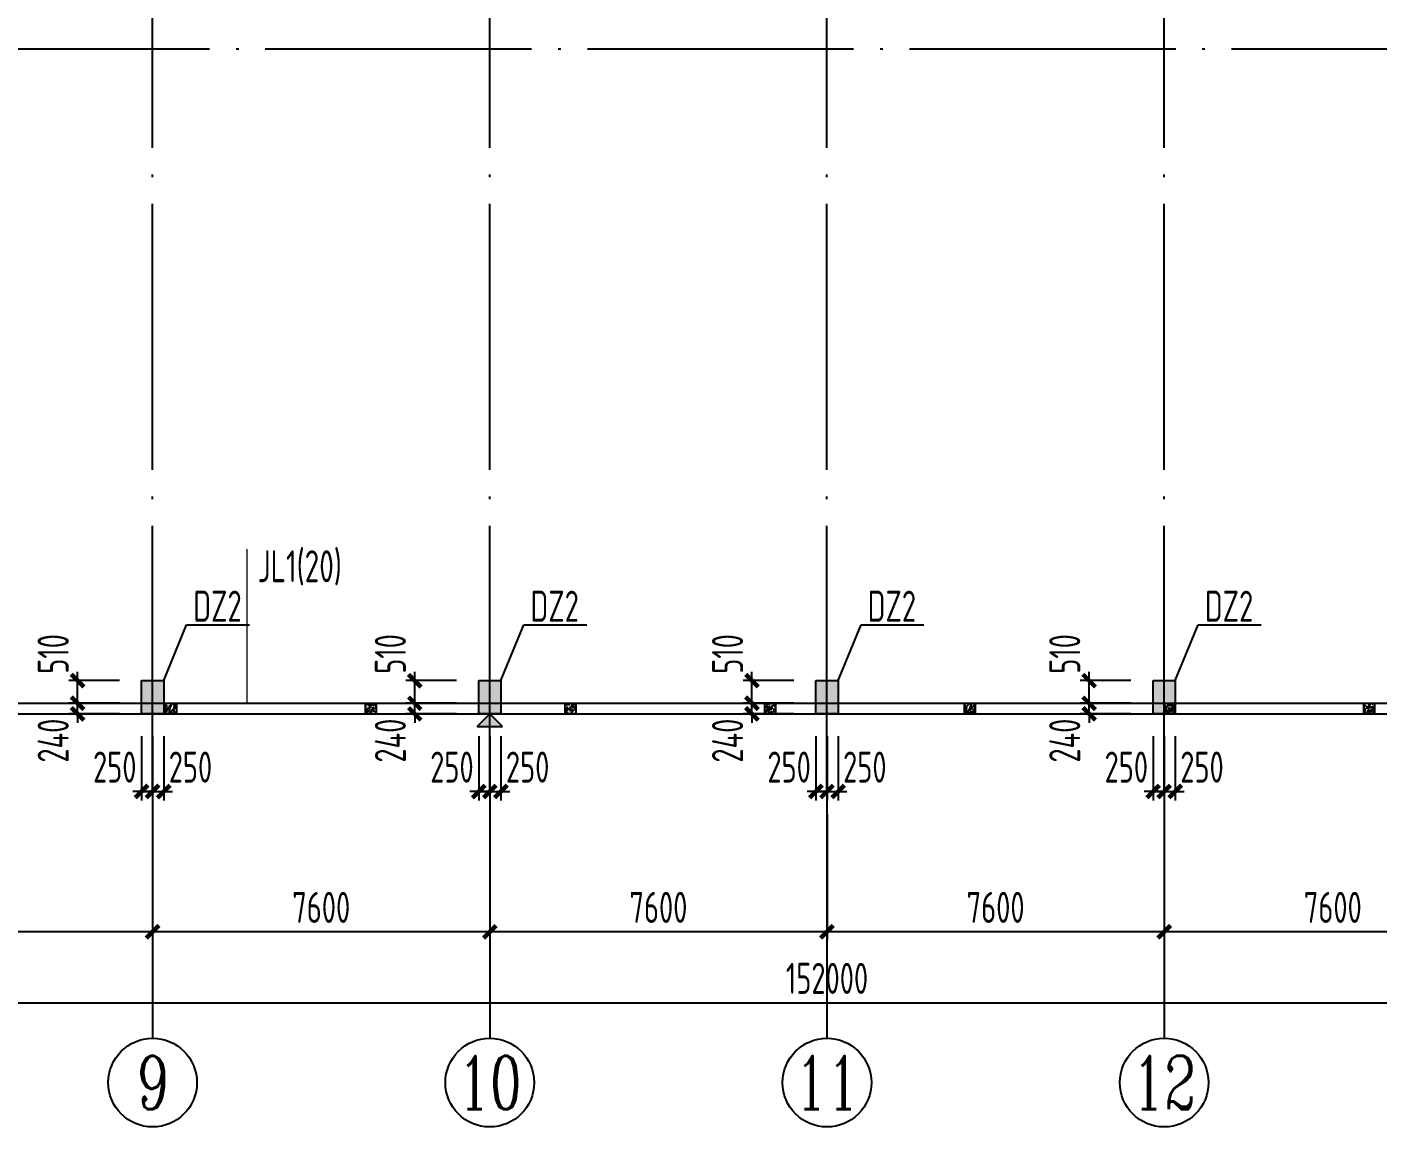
# Model space of a CAD drawing. Extents: x -3102990 to -851544, y -5293060 to -2540151.
# Drawn here: x -2303217 to -2287992, y -2659044 to -2646648 of the extents above; entities that cross this region are included whole.
import ezdxf
from ezdxf.enums import TextEntityAlignment as Align

# ---------------------------------------------------------------- set-up
doc = ezdxf.new("R2010")
doc.units = 0
doc.header["$LTSCALE"] = 1000
doc.header["$PDMODE"] = 1
doc.linetypes.add('DOTE', pattern=[2.42, 2, -0.2, 0.02, -0.2])
doc.layers.get('0').update_dxf_attribs({"linetype": 'CONTINUOUS'})
doc.layers.get('Defpoints').update_dxf_attribs({"linetype": 'CONTINUOUS'})
for name, color, linetype in [('AXIS', 253, 'DOTE'), ('BEAM_CON', 4, 'CONTINUOUS'), ('COLU', 7, 'CONTINUOUS'), ('DIM', 3, 'CONTINUOUS'), ('HATCH', 254, 'CONTINUOUS'), ('NUM', 7, 'CONTINUOUS'), ('TEXT', 7, 'CONTINUOUS')]:
    doc.layers.add(name, color=color, linetype=linetype)
doc.styles.add('TSSD_Axis', font='Complex.shx', dxfattribs={"width": 0.7, "bigfont": 'hztxt.shx'})
doc.styles.add('TSSD_Dimension', font='tssdeng.shx', dxfattribs={"width": 0.7, "bigfont": 'Hztxt.shx'})
doc.styles.add('TSSD_Label', font='tssdeng.shx', dxfattribs={"width": 0.75, "bigfont": 'hztxt.shx'})
doc.styles.add('TSSD_Rein', font='Tssdeng.shx', dxfattribs={"width": 0.75, "bigfont": 'hztxt.shx'})
doc.dimstyles.new('TSSD_200_100', dxfattribs={"dimtxt": 350, "dimasz": 100, "dimexe": 100, "dimexo": 250, "dimgap": 100, "dimtad": 1, "dimdec": 0, "dimlfac": 2, "dimzin": 0, "dimdsep": 46, "dimtxsty": 'TSSD_Dimension', "dimblk": 'ARCHTICK', "dimcen": 0, "dimdle": 100, "dimclrt": 7, "dimadec": 0, "dimazin": 0, "dimtfac": 1, "dimtdec": 0, "dimtix": 1, "dimtmove": 2, "dimatfit": 3, "dimfxl": 1, "dimtolj": 1, "dimtzin": 0, "dimarcsym": 0})

# ---------------------------------------------------------------- blocks, each defined once
blk = doc.blocks.new('ts_axno')
at = {"color": 0, "linetype": 'ByBlock', "lineweight": -2}
blk.add_circle((0, 0), 0.5, dxfattribs=at)
at = {"color": 0, "linetype": 'ByBlock', "lineweight": -2, "style": 'TSSD_Axis', "width": 0.7}
blk.add_attdef('A', text='', height=0.6, dxfattribs=at).set_placement((0, 0), align=Align.MIDDLE_CENTER)
blk = doc.blocks.new('_ArchTick')
at = {"color": 0, "const_width": 0.5}
blk.add_lwpolyline([(-0.71, -0.71), (0.71, 0.71)], dxfattribs=at)
blk = doc.blocks.new('*D1119')
at = {"layer": 'Defpoints', "color": 0, "ltscale": 1.5}
for p in [(-2290401, -2655269), (-2286601, -2655269), (-2290401, -2656844)]:
    blk.add_point(p, dxfattribs=at)
at = {"layer": 'DIM', "color": 0, "lineweight": -2, "ltscale": 1.5}
for p, q in [((-2290401, -2655519), (-2290401, -2656944)), ((-2286601, -2655519), (-2286601, -2656944)), ((-2286501, -2656844), (-2290501, -2656844))]:
    blk.add_line(p, q, dxfattribs=at)
at = {"layer": 'DIM', "color": 0, "lineweight": -2, "ltscale": 1.5, "xscale": 100, "yscale": 100, "zscale": 100, "rotation": 180}
blk.add_blockref('_ArchTick', (-2290401, -2656844), dxfattribs=at)
at = {"layer": 'DIM', "color": 0, "lineweight": -2, "ltscale": 1.5, "xscale": 100, "yscale": 100, "zscale": 100}
blk.add_blockref('_ArchTick', (-2286601, -2656844), dxfattribs=at)
at = {"layer": 'DIM', "color": 7, "ltscale": 1.5, "insert": (-2288501, -2656569), "char_height": 350, "attachment_point": 5, "style": 'TSSD_Dimension'}
blk.add_mtext('\\A1;7600', dxfattribs=at)
blk = doc.blocks.new('*D1120')
at = {"layer": 'Defpoints', "color": 0, "ltscale": 1.5}
for p in [(-2294201, -2655269), (-2290401, -2655269), (-2294201, -2656844)]:
    blk.add_point(p, dxfattribs=at)
at = {"layer": 'DIM', "color": 0, "lineweight": -2, "ltscale": 1.5}
for p, q in [((-2294201, -2655519), (-2294201, -2656944)), ((-2290401, -2655519), (-2290401, -2656944)), ((-2290301, -2656844), (-2294301, -2656844))]:
    blk.add_line(p, q, dxfattribs=at)
at = {"layer": 'DIM', "color": 0, "lineweight": -2, "ltscale": 1.5, "xscale": 100, "yscale": 100, "zscale": 100, "rotation": 180}
blk.add_blockref('_ArchTick', (-2294201, -2656844), dxfattribs=at)
at = {"layer": 'DIM', "color": 0, "lineweight": -2, "ltscale": 1.5, "xscale": 100, "yscale": 100, "zscale": 100}
blk.add_blockref('_ArchTick', (-2290401, -2656844), dxfattribs=at)
at = {"layer": 'DIM', "color": 7, "ltscale": 1.5, "insert": (-2292301, -2656569), "char_height": 350, "attachment_point": 5, "style": 'TSSD_Dimension'}
blk.add_mtext('\\A1;7600', dxfattribs=at)
blk = doc.blocks.new('*D1121')
at = {"layer": 'Defpoints', "color": 0, "ltscale": 1.5}
for p in [(-2298001, -2655269), (-2294201, -2655269), (-2298001, -2656844)]:
    blk.add_point(p, dxfattribs=at)
at = {"layer": 'DIM', "color": 0, "lineweight": -2, "ltscale": 1.5}
for p, q in [((-2298001, -2655519), (-2298001, -2656944)), ((-2294201, -2655519), (-2294201, -2656944)), ((-2294101, -2656844), (-2298101, -2656844))]:
    blk.add_line(p, q, dxfattribs=at)
at = {"layer": 'DIM', "color": 0, "lineweight": -2, "ltscale": 1.5, "xscale": 100, "yscale": 100, "zscale": 100, "rotation": 180}
blk.add_blockref('_ArchTick', (-2298001, -2656844), dxfattribs=at)
at = {"layer": 'DIM', "color": 0, "lineweight": -2, "ltscale": 1.5, "xscale": 100, "yscale": 100, "zscale": 100}
blk.add_blockref('_ArchTick', (-2294201, -2656844), dxfattribs=at)
at = {"layer": 'DIM', "color": 7, "ltscale": 1.5, "insert": (-2296101, -2656569), "char_height": 350, "attachment_point": 5, "style": 'TSSD_Dimension'}
blk.add_mtext('\\A1;7600', dxfattribs=at)
blk = doc.blocks.new('*D1122')
at = {"layer": 'Defpoints', "color": 0, "ltscale": 1.5}
for p in [(-2301801, -2655269), (-2298001, -2655269), (-2301801, -2656844)]:
    blk.add_point(p, dxfattribs=at)
at = {"layer": 'DIM', "color": 0, "lineweight": -2, "ltscale": 1.5}
for p, q in [((-2301801, -2655519), (-2301801, -2656944)), ((-2298001, -2655519), (-2298001, -2656944)), ((-2297901, -2656844), (-2301901, -2656844))]:
    blk.add_line(p, q, dxfattribs=at)
at = {"layer": 'DIM', "color": 0, "lineweight": -2, "ltscale": 1.5, "xscale": 100, "yscale": 100, "zscale": 100, "rotation": 180}
blk.add_blockref('_ArchTick', (-2301801, -2656844), dxfattribs=at)
at = {"layer": 'DIM', "color": 0, "lineweight": -2, "ltscale": 1.5, "xscale": 100, "yscale": 100, "zscale": 100}
blk.add_blockref('_ArchTick', (-2298001, -2656844), dxfattribs=at)
at = {"layer": 'DIM', "color": 7, "ltscale": 1.5, "insert": (-2299901, -2656569), "char_height": 350, "attachment_point": 5, "style": 'TSSD_Dimension'}
blk.add_mtext('\\A1;7600', dxfattribs=at)
blk = doc.blocks.new('*D1123')
at = {"layer": 'Defpoints', "color": 0, "ltscale": 1.5}
for p in [(-2305601, -2655269), (-2301801, -2655269), (-2305601, -2656844)]:
    blk.add_point(p, dxfattribs=at)
at = {"layer": 'DIM', "color": 0, "lineweight": -2, "ltscale": 1.5}
for p, q in [((-2305601, -2655519), (-2305601, -2656944)), ((-2301801, -2655519), (-2301801, -2656944)), ((-2301701, -2656844), (-2305701, -2656844))]:
    blk.add_line(p, q, dxfattribs=at)
at = {"layer": 'DIM', "color": 0, "lineweight": -2, "ltscale": 1.5, "xscale": 100, "yscale": 100, "zscale": 100, "rotation": 180}
blk.add_blockref('_ArchTick', (-2305601, -2656844), dxfattribs=at)
at = {"layer": 'DIM', "color": 0, "lineweight": -2, "ltscale": 1.5, "xscale": 100, "yscale": 100, "zscale": 100}
blk.add_blockref('_ArchTick', (-2301801, -2656844), dxfattribs=at)
at = {"layer": 'DIM', "color": 7, "ltscale": 1.5, "insert": (-2303701, -2656569), "char_height": 350, "attachment_point": 5, "style": 'TSSD_Dimension'}
blk.add_mtext('\\A1;7600', dxfattribs=at)
blk = doc.blocks.new('*D1131')
at = {"layer": 'Defpoints', "color": 0, "ltscale": 1.5}
for p in [(-2332201, -2655269), (-2256201, -2655269), (-2256201, -2657644)]:
    blk.add_point(p, dxfattribs=at)
at = {"layer": 'DIM', "color": 0, "lineweight": -2, "ltscale": 1.5}
for p, q in [((-2332201, -2655519), (-2332201, -2657744)), ((-2256201, -2655519), (-2256201, -2657744)), ((-2332301, -2657644), (-2256101, -2657644))]:
    blk.add_line(p, q, dxfattribs=at)
at = {"layer": 'DIM', "color": 0, "lineweight": -2, "ltscale": 1.5, "xscale": 100, "yscale": 100, "zscale": 100, "rotation": 180}
blk.add_blockref('_ArchTick', (-2332201, -2657644), dxfattribs=at)
at = {"layer": 'DIM', "color": 0, "lineweight": -2, "ltscale": 1.5, "xscale": 100, "yscale": 100, "zscale": 100}
blk.add_blockref('_ArchTick', (-2256201, -2657644), dxfattribs=at)
at = {"layer": 'DIM', "color": 7, "ltscale": 1.5, "insert": (-2294201, -2657369), "char_height": 350, "attachment_point": 5, "style": 'TSSD_Dimension'}
blk.add_mtext('\\A1;152000', dxfattribs=at)
blk = doc.blocks.new('*D1297')
at = {"layer": 'Defpoints', "color": 0, "ltscale": 1.5}
for p in [(-2301926, -2654389), (-2301801, -2654389), (-2301801, -2655263)]:
    blk.add_point(p, dxfattribs=at)
at = {"layer": 'DIM', "color": 0, "lineweight": -2, "ltscale": 1.5}
for p, q in [((-2301926, -2654639), (-2301926, -2655363)), ((-2301801, -2654639), (-2301801, -2655363)), ((-2301926, -2655263), (-2302026, -2655263)), ((-2301926, -2655263), (-2301801, -2655263)), ((-2301801, -2655263), (-2301701, -2655263))]:
    blk.add_line(p, q, dxfattribs=at)
at = {"layer": 'DIM', "color": 0, "lineweight": -2, "ltscale": 1.5, "xscale": 100, "yscale": 100, "zscale": 100}
blk.add_blockref('_ArchTick', (-2301926, -2655263), dxfattribs=at)
at = {"layer": 'DIM', "color": 0, "lineweight": -2, "ltscale": 1.5, "xscale": 100, "yscale": 100, "zscale": 100, "rotation": 180}
blk.add_blockref('_ArchTick', (-2301801, -2655263), dxfattribs=at)
at = {"layer": 'DIM', "color": 7, "ltscale": 1.5, "insert": (-2302228, -2654988), "char_height": 350, "attachment_point": 5, "style": 'TSSD_Dimension'}
blk.add_mtext('\\A1;250', dxfattribs=at)
blk = doc.blocks.new('*D1298')
at = {"layer": 'Defpoints', "color": 0, "ltscale": 1.5}
for p in [(-2301801, -2654389), (-2301676, -2654389), (-2301676, -2655263)]:
    blk.add_point(p, dxfattribs=at)
at = {"layer": 'DIM', "color": 0, "lineweight": -2, "ltscale": 1.5}
for p, q in [((-2301801, -2654639), (-2301801, -2655363)), ((-2301676, -2654639), (-2301676, -2655363)), ((-2301801, -2655263), (-2301901, -2655263)), ((-2301801, -2655263), (-2301676, -2655263)), ((-2301676, -2655263), (-2301576, -2655263))]:
    blk.add_line(p, q, dxfattribs=at)
at = {"layer": 'DIM', "color": 0, "lineweight": -2, "ltscale": 1.5, "xscale": 100, "yscale": 100, "zscale": 100}
blk.add_blockref('_ArchTick', (-2301801, -2655263), dxfattribs=at)
at = {"layer": 'DIM', "color": 0, "lineweight": -2, "ltscale": 1.5, "xscale": 100, "yscale": 100, "zscale": 100, "rotation": 180}
blk.add_blockref('_ArchTick', (-2301676, -2655263), dxfattribs=at)
at = {"layer": 'DIM', "color": 7, "ltscale": 1.5, "insert": (-2301375, -2654988), "char_height": 350, "attachment_point": 5, "style": 'TSSD_Dimension'}
blk.add_mtext('\\A1;250', dxfattribs=at)
blk = doc.blocks.new('*D1299')
at = {"layer": 'Defpoints', "color": 0, "ltscale": 1.5}
for p in [(-2302647, -2654269), (-2301926, -2654269), (-2301926, -2654389)]:
    blk.add_point(p, dxfattribs=at)
at = {"layer": 'DIM', "color": 0, "lineweight": -2, "ltscale": 1.5}
for p, q in [((-2302647, -2654269), (-2302647, -2654169)), ((-2302176, -2654269), (-2302747, -2654269)), ((-2302647, -2654389), (-2302647, -2654269)), ((-2302176, -2654389), (-2302747, -2654389)), ((-2302647, -2654389), (-2302647, -2654489))]:
    blk.add_line(p, q, dxfattribs=at)
at = {"layer": 'DIM', "color": 0, "lineweight": -2, "ltscale": 1.5, "xscale": 100, "yscale": 100, "zscale": 100}
for p, rotation in [((-2302647, -2654269), 270), ((-2302647, -2654389), 90)]:
    blk.add_blockref('_ArchTick', p, dxfattribs=dict(at, rotation=rotation))
at = {"layer": 'DIM', "color": 7, "ltscale": 1.5, "insert": (-2302922, -2654690), "char_height": 350, "attachment_point": 5, "rotation": 90, "style": 'TSSD_Dimension'}
blk.add_mtext('\\A1;240', dxfattribs=at)
blk = doc.blocks.new('*D1300')
at = {"layer": 'Defpoints', "color": 0, "ltscale": 1.5}
for p in [(-2302647, -2654014), (-2301926, -2654014), (-2301926, -2654269)]:
    blk.add_point(p, dxfattribs=at)
at = {"layer": 'DIM', "color": 0, "lineweight": -2, "ltscale": 1.5}
for p, q in [((-2302176, -2654014), (-2302747, -2654014)), ((-2302647, -2654369), (-2302647, -2653914)), ((-2302176, -2654269), (-2302747, -2654269))]:
    blk.add_line(p, q, dxfattribs=at)
at = {"layer": 'DIM', "color": 0, "lineweight": -2, "ltscale": 1.5, "xscale": 100, "yscale": 100, "zscale": 100}
for p, rotation in [((-2302647, -2654014), 90), ((-2302647, -2654269), 270)]:
    blk.add_blockref('_ArchTick', p, dxfattribs=dict(at, rotation=rotation))
at = {"layer": 'DIM', "color": 7, "ltscale": 1.5, "insert": (-2302922, -2653713), "char_height": 350, "attachment_point": 5, "rotation": 90, "style": 'TSSD_Dimension'}
blk.add_mtext('\\A1;510', dxfattribs=at)
blk = doc.blocks.new('*D1305')
at = {"layer": 'Defpoints', "color": 0, "ltscale": 1.5}
for p in [(-2298126, -2654389), (-2298001, -2654389), (-2298001, -2655263)]:
    blk.add_point(p, dxfattribs=at)
at = {"layer": 'DIM', "color": 0, "lineweight": -2, "ltscale": 1.5}
for p, q in [((-2298126, -2654639), (-2298126, -2655363)), ((-2298001, -2654639), (-2298001, -2655363)), ((-2298126, -2655263), (-2298226, -2655263)), ((-2298126, -2655263), (-2298001, -2655263)), ((-2298001, -2655263), (-2297901, -2655263))]:
    blk.add_line(p, q, dxfattribs=at)
at = {"layer": 'DIM', "color": 0, "lineweight": -2, "ltscale": 1.5, "xscale": 100, "yscale": 100, "zscale": 100}
blk.add_blockref('_ArchTick', (-2298126, -2655263), dxfattribs=at)
at = {"layer": 'DIM', "color": 0, "lineweight": -2, "ltscale": 1.5, "xscale": 100, "yscale": 100, "zscale": 100, "rotation": 180}
blk.add_blockref('_ArchTick', (-2298001, -2655263), dxfattribs=at)
at = {"layer": 'DIM', "color": 7, "ltscale": 1.5, "insert": (-2298428, -2654988), "char_height": 350, "attachment_point": 5, "style": 'TSSD_Dimension'}
blk.add_mtext('\\A1;250', dxfattribs=at)
blk = doc.blocks.new('*D1306')
at = {"layer": 'Defpoints', "color": 0, "ltscale": 1.5}
for p in [(-2298001, -2654389), (-2297876, -2654389), (-2297876, -2655263)]:
    blk.add_point(p, dxfattribs=at)
at = {"layer": 'DIM', "color": 0, "lineweight": -2, "ltscale": 1.5}
for p, q in [((-2298001, -2654639), (-2298001, -2655363)), ((-2297876, -2654639), (-2297876, -2655363)), ((-2298001, -2655263), (-2298101, -2655263)), ((-2298001, -2655263), (-2297876, -2655263)), ((-2297876, -2655263), (-2297776, -2655263))]:
    blk.add_line(p, q, dxfattribs=at)
at = {"layer": 'DIM', "color": 0, "lineweight": -2, "ltscale": 1.5, "xscale": 100, "yscale": 100, "zscale": 100}
blk.add_blockref('_ArchTick', (-2298001, -2655263), dxfattribs=at)
at = {"layer": 'DIM', "color": 0, "lineweight": -2, "ltscale": 1.5, "xscale": 100, "yscale": 100, "zscale": 100, "rotation": 180}
blk.add_blockref('_ArchTick', (-2297876, -2655263), dxfattribs=at)
at = {"layer": 'DIM', "color": 7, "ltscale": 1.5, "insert": (-2297575, -2654988), "char_height": 350, "attachment_point": 5, "style": 'TSSD_Dimension'}
blk.add_mtext('\\A1;250', dxfattribs=at)
blk = doc.blocks.new('*D1307')
at = {"layer": 'Defpoints', "color": 0, "ltscale": 1.5}
for p in [(-2298847, -2654269), (-2298126, -2654269), (-2298126, -2654389)]:
    blk.add_point(p, dxfattribs=at)
at = {"layer": 'DIM', "color": 0, "lineweight": -2, "ltscale": 1.5}
for p, q in [((-2298847, -2654269), (-2298847, -2654169)), ((-2298376, -2654269), (-2298947, -2654269)), ((-2298847, -2654389), (-2298847, -2654269)), ((-2298376, -2654389), (-2298947, -2654389)), ((-2298847, -2654389), (-2298847, -2654489))]:
    blk.add_line(p, q, dxfattribs=at)
at = {"layer": 'DIM', "color": 0, "lineweight": -2, "ltscale": 1.5, "xscale": 100, "yscale": 100, "zscale": 100}
for p, rotation in [((-2298847, -2654269), 270), ((-2298847, -2654389), 90)]:
    blk.add_blockref('_ArchTick', p, dxfattribs=dict(at, rotation=rotation))
at = {"layer": 'DIM', "color": 7, "ltscale": 1.5, "insert": (-2299122, -2654690), "char_height": 350, "attachment_point": 5, "rotation": 90, "style": 'TSSD_Dimension'}
blk.add_mtext('\\A1;240', dxfattribs=at)
blk = doc.blocks.new('*D1308')
at = {"layer": 'Defpoints', "color": 0, "ltscale": 1.5}
for p in [(-2298847, -2654014), (-2298126, -2654014), (-2298126, -2654269)]:
    blk.add_point(p, dxfattribs=at)
at = {"layer": 'DIM', "color": 0, "lineweight": -2, "ltscale": 1.5}
for p, q in [((-2298376, -2654014), (-2298947, -2654014)), ((-2298847, -2654369), (-2298847, -2653914)), ((-2298376, -2654269), (-2298947, -2654269))]:
    blk.add_line(p, q, dxfattribs=at)
at = {"layer": 'DIM', "color": 0, "lineweight": -2, "ltscale": 1.5, "xscale": 100, "yscale": 100, "zscale": 100}
for p, rotation in [((-2298847, -2654014), 90), ((-2298847, -2654269), 270)]:
    blk.add_blockref('_ArchTick', p, dxfattribs=dict(at, rotation=rotation))
at = {"layer": 'DIM', "color": 7, "ltscale": 1.5, "insert": (-2299122, -2653713), "char_height": 350, "attachment_point": 5, "rotation": 90, "style": 'TSSD_Dimension'}
blk.add_mtext('\\A1;510', dxfattribs=at)
blk = doc.blocks.new('*D1313')
at = {"layer": 'Defpoints', "color": 0, "ltscale": 1.5}
for p in [(-2294326, -2654389), (-2294201, -2654389), (-2294201, -2655263)]:
    blk.add_point(p, dxfattribs=at)
at = {"layer": 'DIM', "color": 0, "lineweight": -2, "ltscale": 1.5}
for p, q in [((-2294326, -2654639), (-2294326, -2655363)), ((-2294201, -2654639), (-2294201, -2655363)), ((-2294326, -2655263), (-2294426, -2655263)), ((-2294326, -2655263), (-2294201, -2655263)), ((-2294201, -2655263), (-2294101, -2655263))]:
    blk.add_line(p, q, dxfattribs=at)
at = {"layer": 'DIM', "color": 0, "lineweight": -2, "ltscale": 1.5, "xscale": 100, "yscale": 100, "zscale": 100}
blk.add_blockref('_ArchTick', (-2294326, -2655263), dxfattribs=at)
at = {"layer": 'DIM', "color": 0, "lineweight": -2, "ltscale": 1.5, "xscale": 100, "yscale": 100, "zscale": 100, "rotation": 180}
blk.add_blockref('_ArchTick', (-2294201, -2655263), dxfattribs=at)
at = {"layer": 'DIM', "color": 7, "ltscale": 1.5, "insert": (-2294628, -2654988), "char_height": 350, "attachment_point": 5, "style": 'TSSD_Dimension'}
blk.add_mtext('\\A1;250', dxfattribs=at)
blk = doc.blocks.new('*D1314')
at = {"layer": 'Defpoints', "color": 0, "ltscale": 1.5}
for p in [(-2294201, -2654389), (-2294076, -2654389), (-2294076, -2655263)]:
    blk.add_point(p, dxfattribs=at)
at = {"layer": 'DIM', "color": 0, "lineweight": -2, "ltscale": 1.5}
for p, q in [((-2294201, -2654639), (-2294201, -2655363)), ((-2294076, -2654639), (-2294076, -2655363)), ((-2294201, -2655263), (-2294301, -2655263)), ((-2294201, -2655263), (-2294076, -2655263)), ((-2294076, -2655263), (-2293976, -2655263))]:
    blk.add_line(p, q, dxfattribs=at)
at = {"layer": 'DIM', "color": 0, "lineweight": -2, "ltscale": 1.5, "xscale": 100, "yscale": 100, "zscale": 100}
blk.add_blockref('_ArchTick', (-2294201, -2655263), dxfattribs=at)
at = {"layer": 'DIM', "color": 0, "lineweight": -2, "ltscale": 1.5, "xscale": 100, "yscale": 100, "zscale": 100, "rotation": 180}
blk.add_blockref('_ArchTick', (-2294076, -2655263), dxfattribs=at)
at = {"layer": 'DIM', "color": 7, "ltscale": 1.5, "insert": (-2293775, -2654988), "char_height": 350, "attachment_point": 5, "style": 'TSSD_Dimension'}
blk.add_mtext('\\A1;250', dxfattribs=at)
blk = doc.blocks.new('*D1315')
at = {"layer": 'Defpoints', "color": 0, "ltscale": 1.5}
for p in [(-2295047, -2654269), (-2294326, -2654269), (-2294326, -2654389)]:
    blk.add_point(p, dxfattribs=at)
at = {"layer": 'DIM', "color": 0, "lineweight": -2, "ltscale": 1.5}
for p, q in [((-2295047, -2654269), (-2295047, -2654169)), ((-2294576, -2654269), (-2295147, -2654269)), ((-2295047, -2654389), (-2295047, -2654269)), ((-2294576, -2654389), (-2295147, -2654389)), ((-2295047, -2654389), (-2295047, -2654489))]:
    blk.add_line(p, q, dxfattribs=at)
at = {"layer": 'DIM', "color": 0, "lineweight": -2, "ltscale": 1.5, "xscale": 100, "yscale": 100, "zscale": 100}
for p, rotation in [((-2295047, -2654269), 270), ((-2295047, -2654389), 90)]:
    blk.add_blockref('_ArchTick', p, dxfattribs=dict(at, rotation=rotation))
at = {"layer": 'DIM', "color": 7, "ltscale": 1.5, "insert": (-2295322, -2654690), "char_height": 350, "attachment_point": 5, "rotation": 90, "style": 'TSSD_Dimension'}
blk.add_mtext('\\A1;240', dxfattribs=at)
blk = doc.blocks.new('*D1316')
at = {"layer": 'Defpoints', "color": 0, "ltscale": 1.5}
for p in [(-2295047, -2654014), (-2294326, -2654014), (-2294326, -2654269)]:
    blk.add_point(p, dxfattribs=at)
at = {"layer": 'DIM', "color": 0, "lineweight": -2, "ltscale": 1.5}
for p, q in [((-2294576, -2654014), (-2295147, -2654014)), ((-2295047, -2654369), (-2295047, -2653914)), ((-2294576, -2654269), (-2295147, -2654269))]:
    blk.add_line(p, q, dxfattribs=at)
at = {"layer": 'DIM', "color": 0, "lineweight": -2, "ltscale": 1.5, "xscale": 100, "yscale": 100, "zscale": 100}
for p, rotation in [((-2295047, -2654014), 90), ((-2295047, -2654269), 270)]:
    blk.add_blockref('_ArchTick', p, dxfattribs=dict(at, rotation=rotation))
at = {"layer": 'DIM', "color": 7, "ltscale": 1.5, "insert": (-2295322, -2653713), "char_height": 350, "attachment_point": 5, "rotation": 90, "style": 'TSSD_Dimension'}
blk.add_mtext('\\A1;510', dxfattribs=at)
blk = doc.blocks.new('*D1321')
at = {"layer": 'Defpoints', "color": 0, "ltscale": 1.5}
for p in [(-2290526, -2654389), (-2290401, -2654389), (-2290401, -2655263)]:
    blk.add_point(p, dxfattribs=at)
at = {"layer": 'DIM', "color": 0, "lineweight": -2, "ltscale": 1.5}
for p, q in [((-2290526, -2654639), (-2290526, -2655363)), ((-2290401, -2654639), (-2290401, -2655363)), ((-2290526, -2655263), (-2290626, -2655263)), ((-2290526, -2655263), (-2290401, -2655263)), ((-2290401, -2655263), (-2290301, -2655263))]:
    blk.add_line(p, q, dxfattribs=at)
at = {"layer": 'DIM', "color": 0, "lineweight": -2, "ltscale": 1.5, "xscale": 100, "yscale": 100, "zscale": 100}
blk.add_blockref('_ArchTick', (-2290526, -2655263), dxfattribs=at)
at = {"layer": 'DIM', "color": 0, "lineweight": -2, "ltscale": 1.5, "xscale": 100, "yscale": 100, "zscale": 100, "rotation": 180}
blk.add_blockref('_ArchTick', (-2290401, -2655263), dxfattribs=at)
at = {"layer": 'DIM', "color": 7, "ltscale": 1.5, "insert": (-2290828, -2654988), "char_height": 350, "attachment_point": 5, "style": 'TSSD_Dimension'}
blk.add_mtext('\\A1;250', dxfattribs=at)
blk = doc.blocks.new('*D1322')
at = {"layer": 'Defpoints', "color": 0, "ltscale": 1.5}
for p in [(-2290401, -2654389), (-2290276, -2654389), (-2290276, -2655263)]:
    blk.add_point(p, dxfattribs=at)
at = {"layer": 'DIM', "color": 0, "lineweight": -2, "ltscale": 1.5}
for p, q in [((-2290401, -2654639), (-2290401, -2655363)), ((-2290276, -2654639), (-2290276, -2655363)), ((-2290401, -2655263), (-2290501, -2655263)), ((-2290401, -2655263), (-2290276, -2655263)), ((-2290276, -2655263), (-2290176, -2655263))]:
    blk.add_line(p, q, dxfattribs=at)
at = {"layer": 'DIM', "color": 0, "lineweight": -2, "ltscale": 1.5, "xscale": 100, "yscale": 100, "zscale": 100}
blk.add_blockref('_ArchTick', (-2290401, -2655263), dxfattribs=at)
at = {"layer": 'DIM', "color": 0, "lineweight": -2, "ltscale": 1.5, "xscale": 100, "yscale": 100, "zscale": 100, "rotation": 180}
blk.add_blockref('_ArchTick', (-2290276, -2655263), dxfattribs=at)
at = {"layer": 'DIM', "color": 7, "ltscale": 1.5, "insert": (-2289975, -2654988), "char_height": 350, "attachment_point": 5, "style": 'TSSD_Dimension'}
blk.add_mtext('\\A1;250', dxfattribs=at)
blk = doc.blocks.new('*D1323')
at = {"layer": 'Defpoints', "color": 0, "ltscale": 1.5}
for p in [(-2291247, -2654269), (-2290526, -2654269), (-2290526, -2654389)]:
    blk.add_point(p, dxfattribs=at)
at = {"layer": 'DIM', "color": 0, "lineweight": -2, "ltscale": 1.5}
for p, q in [((-2291247, -2654269), (-2291247, -2654169)), ((-2290776, -2654269), (-2291347, -2654269)), ((-2291247, -2654389), (-2291247, -2654269)), ((-2290776, -2654389), (-2291347, -2654389)), ((-2291247, -2654389), (-2291247, -2654489))]:
    blk.add_line(p, q, dxfattribs=at)
at = {"layer": 'DIM', "color": 0, "lineweight": -2, "ltscale": 1.5, "xscale": 100, "yscale": 100, "zscale": 100}
for p, rotation in [((-2291247, -2654269), 270), ((-2291247, -2654389), 90)]:
    blk.add_blockref('_ArchTick', p, dxfattribs=dict(at, rotation=rotation))
at = {"layer": 'DIM', "color": 7, "ltscale": 1.5, "insert": (-2291522, -2654690), "char_height": 350, "attachment_point": 5, "rotation": 90, "style": 'TSSD_Dimension'}
blk.add_mtext('\\A1;240', dxfattribs=at)
blk = doc.blocks.new('*D1324')
at = {"layer": 'Defpoints', "color": 0, "ltscale": 1.5}
for p in [(-2291247, -2654014), (-2290526, -2654014), (-2290526, -2654269)]:
    blk.add_point(p, dxfattribs=at)
at = {"layer": 'DIM', "color": 0, "lineweight": -2, "ltscale": 1.5}
for p, q in [((-2290776, -2654014), (-2291347, -2654014)), ((-2291247, -2654369), (-2291247, -2653914)), ((-2290776, -2654269), (-2291347, -2654269))]:
    blk.add_line(p, q, dxfattribs=at)
at = {"layer": 'DIM', "color": 0, "lineweight": -2, "ltscale": 1.5, "xscale": 100, "yscale": 100, "zscale": 100}
for p, rotation in [((-2291247, -2654014), 90), ((-2291247, -2654269), 270)]:
    blk.add_blockref('_ArchTick', p, dxfattribs=dict(at, rotation=rotation))
at = {"layer": 'DIM', "color": 7, "ltscale": 1.5, "insert": (-2291522, -2653713), "char_height": 350, "attachment_point": 5, "rotation": 90, "style": 'TSSD_Dimension'}
blk.add_mtext('\\A1;510', dxfattribs=at)
blk = doc.blocks.new('A$C728275D6')
at = {"ltscale": 1.5}
blk.add_hatch(color=256, dxfattribs=at).paths.add_polyline_path([(-153, 49), (130, 49), (-11, -92)])
for p, q in [((-153, 49), (-11, -92)), ((-153, 49), (130, 49)), ((130, 49), (-11, -92))]:
    blk.add_line(p, q, dxfattribs=at)
blk = doc.blocks.new('A$C08C432BE')
at = {"layer": 'HATCH', "ltscale": 1.5}
h = blk.add_hatch(dxfattribs=at)
h.set_pattern_fill('ARMORED', color=256, scale=10, style=0)
h.set_pattern_definition([(50, (2321063.67, 2681626.08), (71.7260183, -6.2752135), [7.5, -82.5]), (355, (2321063.67, 2681626.08), (-13.8751334, 75.2192134), [6, -66]), (100.4514, (2321069.646, 2681625.554), (57.8509382, 68.9439542), [6.374019, -70.1142112]), (46.1842, (2321063.67, 2681646.08), (106.7241049, -16.5519014), [11.25, -123.75]), (96.6356, (2321072.56, 2681644.7), (93.4662706, 97.411787), [9.5610288, -105.1713]), (351.1842, (2321063.67, 2681646.08), (93.4661945, 97.41186), [9, -99]), (21, (2321073.67, 2681641.08), (59.6907052, -40.2618891), [7.5, -82.5]), (326, (2321073.67, 2681641.08), (24.3315332, 72.5150045), [6, -66]), (71.4514, (2321078.64, 2681637.72), (84.0222629, 32.2530497), [6.374019, -70.1142112]), (37.5, (2321063.669, 2681626.077), (1.21598553, 33.28938538), [0, -65.2, 0, -67, 0, -66.25]), (7.5, (2321063.67, 2681626.077), (26.30695374, 39.4411712), [0, -38.2, 0, -63.7, 0, -25.25]), (327.5, (2321041.369, 2681626.077), (53.38224362, -2.25548717), [0, -25, 0, -78, 0, -103.5]), (317.5, (2321031.37, 2681626.077), (58.31861693, 10.01049823), [0, -32.5, 0, -51.8, 0, -73.5]), (45, (2321063.67, 2681626.077), (-35.35533906, 35.35533906), [])])
h.paths.add_polyline_path([(-79, 92), (41, 92), (41, -28), (-79, -28)])
at = {"layer": 'COLU'}
blk.add_lwpolyline([(-79, 92), (41, 92), (41, -28), (-79, -28)], close=True, dxfattribs=at)

msp = doc.modelspace()

# ---------------------------------------------------------------- hatches: boundary and pattern name
at = {"layer": 'COLU', "ltscale": 1.5}
h = msp.add_hatch(color=256, dxfattribs=at)
h.paths.add_polyline_path([(-2256081.43, -2641356.35), (-2256456.43, -2641356.35), (-2256456.43, -2641581.35), (-2256081.43, -2641581.35)])
h.paths.add_polyline_path([(-2256081.43, -2645656.35), (-2256456.43, -2645656.35), (-2256456.43, -2645881.35), (-2256081.43, -2645881.35)])
h.paths.add_polyline_path([(-2256081.43, -2639773.85), (-2256381.43, -2639773.85), (-2256381.43, -2639398.85), (-2256081.43, -2639398.85)])
h.paths.add_polyline_path([(-2256081.43, -2649956.35), (-2256456.43, -2649956.35), (-2256456.43, -2650181.35), (-2256081.43, -2650181.35)])
h.paths.add_polyline_path([(-2256081.43, -2654013.85), (-2256381.43, -2654013.85), (-2256381.43, -2654388.85), (-2256081.43, -2654388.85)])
h.paths.add_polyline_path([(-2275326.43, -2654013.85), (-2275076.43, -2654013.85), (-2275076.43, -2654388.85), (-2275326.43, -2654388.85)])
h.paths.add_polyline_path([(-2259526.43, -2639773.85), (-2259276.43, -2639773.85), (-2259276.43, -2639398.85), (-2259526.43, -2639398.85)])
h.paths.add_polyline_path([(-2259526.43, -2654013.85), (-2259276.43, -2654013.85), (-2259276.43, -2654388.85), (-2259526.43, -2654388.85)])
h.paths.add_polyline_path([(-2263926.43, -2639773.85), (-2263676.43, -2639773.85), (-2263676.43, -2639398.85), (-2263926.43, -2639398.85)])
h.paths.add_polyline_path([(-2263926.43, -2654013.85), (-2263676.43, -2654013.85), (-2263676.43, -2654388.85), (-2263926.43, -2654388.85)])
h.paths.add_polyline_path([(-2267726.43, -2639773.85), (-2267476.43, -2639773.85), (-2267476.43, -2639398.85), (-2267726.43, -2639398.85)])
h.paths.add_polyline_path([(-2267726.43, -2654013.85), (-2267476.43, -2654013.85), (-2267476.43, -2654388.85), (-2267726.43, -2654388.85)])
h.paths.add_polyline_path([(-2271526.43, -2639773.85), (-2271276.43, -2639773.85), (-2271276.43, -2639398.85), (-2271526.43, -2639398.85)])
h.paths.add_polyline_path([(-2271526.43, -2654013.85), (-2271276.43, -2654013.85), (-2271276.43, -2654388.85), (-2271526.43, -2654388.85)])
h.paths.add_polyline_path([(-2275326.43, -2639398.85), (-2275076.43, -2639398.85), (-2275076.43, -2639773.85), (-2275326.43, -2639773.85)])
h.paths.add_polyline_path([(-2279126.43, -2639773.85), (-2278876.43, -2639773.85), (-2278876.43, -2639398.85), (-2279126.43, -2639398.85)])
h.paths.add_polyline_path([(-2279126.43, -2654013.85), (-2278876.43, -2654013.85), (-2278876.43, -2654388.85), (-2279126.43, -2654388.85)])
h.paths.add_polyline_path([(-2282926.43, -2639773.85), (-2282676.43, -2639773.85), (-2282676.43, -2639398.85), (-2282926.43, -2639398.85)])
h.paths.add_polyline_path([(-2282926.43, -2654013.85), (-2282676.43, -2654013.85), (-2282676.43, -2654388.85), (-2282926.43, -2654388.85)])
h.paths.add_polyline_path([(-2286726.43, -2639773.85), (-2286476.43, -2639773.85), (-2286476.43, -2639398.85), (-2286726.43, -2639398.85)])
h.paths.add_polyline_path([(-2286726.43, -2654013.85), (-2286476.43, -2654013.85), (-2286476.43, -2654388.85), (-2286726.43, -2654388.85)])
h.paths.add_polyline_path([(-2290526.43, -2639773.85), (-2290276.43, -2639773.85), (-2290276.43, -2639398.85), (-2290526.43, -2639398.85)])
h.paths.add_polyline_path([(-2290526.43, -2654013.85), (-2290276.43, -2654013.85), (-2290276.43, -2654388.85), (-2290526.43, -2654388.85)])
h.paths.add_polyline_path([(-2294326.43, -2639773.85), (-2294076.43, -2639773.85), (-2294076.43, -2639398.85), (-2294326.43, -2639398.85)])
h.paths.add_polyline_path([(-2294326.43, -2654013.85), (-2294076.43, -2654013.85), (-2294076.43, -2654388.85), (-2294326.43, -2654388.85)])
h.paths.add_polyline_path([(-2298126.43, -2639773.85), (-2297876.43, -2639773.85), (-2297876.43, -2639398.85), (-2298126.43, -2639398.85)])
h.paths.add_polyline_path([(-2298126.43, -2654013.85), (-2297876.43, -2654013.85), (-2297876.43, -2654388.85), (-2298126.43, -2654388.85)])
h.paths.add_polyline_path([(-2301926.43, -2639773.85), (-2301676.43, -2639773.85), (-2301676.43, -2639398.85), (-2301926.43, -2639398.85)])
h.paths.add_polyline_path([(-2301926.43, -2654013.85), (-2301676.43, -2654013.85), (-2301676.43, -2654388.85), (-2301926.43, -2654388.85)])
h.paths.add_polyline_path([(-2305726.43, -2639773.85), (-2305476.43, -2639773.85), (-2305476.43, -2639398.85), (-2305726.43, -2639398.85)])
h.paths.add_polyline_path([(-2305726.43, -2654013.85), (-2305476.43, -2654013.85), (-2305476.43, -2654388.85), (-2305726.43, -2654388.85)])
h.paths.add_polyline_path([(-2309526.43, -2639773.85), (-2309276.43, -2639773.85), (-2309276.43, -2639398.85), (-2309526.43, -2639398.85)])
h.paths.add_polyline_path([(-2309526.43, -2654013.85), (-2309276.43, -2654013.85), (-2309276.43, -2654388.85), (-2309526.43, -2654388.85)])
h.paths.add_polyline_path([(-2313326.43, -2639773.85), (-2313076.43, -2639773.85), (-2313076.43, -2639398.85), (-2313326.43, -2639398.85)])
h.paths.add_polyline_path([(-2313326.43, -2654013.85), (-2313076.43, -2654013.85), (-2313076.43, -2654388.85), (-2313326.43, -2654388.85)])
h.paths.add_polyline_path([(-2317126.43, -2639773.85), (-2316876.43, -2639773.85), (-2316876.43, -2639398.85), (-2317126.43, -2639398.85)])
h.paths.add_polyline_path([(-2317126.43, -2654013.85), (-2316876.43, -2654013.85), (-2316876.43, -2654388.85), (-2317126.43, -2654388.85)])
h.paths.add_polyline_path([(-2320926.43, -2639773.85), (-2320676.43, -2639773.85), (-2320676.43, -2639398.85), (-2320926.43, -2639398.85)])
h.paths.add_polyline_path([(-2320926.43, -2654013.85), (-2320676.43, -2654013.85), (-2320676.43, -2654388.85), (-2320926.43, -2654388.85)])
h.paths.add_polyline_path([(-2324726.43, -2639773.85), (-2324476.43, -2639773.85), (-2324476.43, -2639398.85), (-2324726.43, -2639398.85)])
h.paths.add_polyline_path([(-2324726.43, -2654013.85), (-2324476.43, -2654013.85), (-2324476.43, -2654388.85), (-2324726.43, -2654388.85)])
h.paths.add_polyline_path([(-2328526.43, -2639773.85), (-2328276.43, -2639773.85), (-2328276.43, -2639398.85), (-2328526.43, -2639398.85)])
h.paths.add_polyline_path([(-2328526.43, -2654013.85), (-2328276.43, -2654013.85), (-2328276.43, -2654388.85), (-2328526.43, -2654388.85)])

# ---------------------------------------------------------------- linework, layer by layer
at = {"layer": 'AXIS', "ltscale": 1.5}
for p, q in [((-2301801.43, -2655268.85), (-2301801.43, -2638518.85)), ((-2298001.43, -2655268.85), (-2298001.43, -2638518.85)), ((-2294201.43, -2655268.85), (-2294201.43, -2638518.85)), ((-2290401.43, -2655268.85), (-2290401.43, -2638518.85)), ((-2333201.43, -2646893.85), (-2255201.43, -2646893.85)), ((-2333201.43, -2654268.85), (-2255201.43, -2654268.85))]:
    msp.add_line(p, q, dxfattribs=at)
at = {"layer": 'BEAM_CON'}
for points in [[(-2331971.43, -2654388.85), (-2256081.43, -2654388.85), (-2256081.43, -2639398.85), (-2331971.43, -2639398.85)], [(-2331971.43, -2654268.85), (-2256201.43, -2654268.85), (-2256201.43, -2639518.85), (-2331971.43, -2639518.85)]]:
    msp.add_lwpolyline(points, dxfattribs=at)
at = {"layer": 'COLU', "ltscale": 1.5}
for points in [[(-2301926.43, -2654013.85), (-2301676.43, -2654013.85), (-2301676.43, -2654388.85), (-2301926.43, -2654388.85)], [(-2298126.43, -2654013.85), (-2297876.43, -2654013.85), (-2297876.43, -2654388.85), (-2298126.43, -2654388.85)], [(-2294326.43, -2654013.85), (-2294076.43, -2654013.85), (-2294076.43, -2654388.85), (-2294326.43, -2654388.85)], [(-2290526.43, -2654013.85), (-2290276.43, -2654013.85), (-2290276.43, -2654388.85), (-2290526.43, -2654388.85)]]:
    msp.add_lwpolyline(points, close=True, dxfattribs=at)
at = {"layer": 'NUM'}
for p, q in [((-2301676.43, -2654013.85), (-2301417.61, -2653385.25)), ((-2301417.61, -2653385.25), (-2300708.15, -2653385.25)), ((-2297876.43, -2654013.85), (-2297617.61, -2653385.25)), ((-2297617.61, -2653385.25), (-2296908.15, -2653385.25)), ((-2294076.43, -2654013.85), (-2293817.61, -2653385.25)), ((-2293817.61, -2653385.25), (-2293108.15, -2653385.25)), ((-2290276.43, -2654013.85), (-2290017.61, -2653385.25)), ((-2290017.61, -2653385.25), (-2289308.15, -2653385.25))]:
    msp.add_line(p, q, dxfattribs=at)
at = {"layer": 'NUM', "ltscale": 1.5}
for p, q in [((-2301801.43, -2655268.85), (-2301801.43, -2658043.85)), ((-2298001.43, -2655268.85), (-2298001.43, -2658043.85)), ((-2294201.43, -2655268.85), (-2294201.43, -2658043.85)), ((-2290401.43, -2655268.85), (-2290401.43, -2658043.85))]:
    msp.add_line(p, q, dxfattribs=at)
at = {"layer": 'TEXT', "color": 6, "lineweight": 9}
msp.add_line((-2300736.59, -2654268.85), (-2300736.59, -2652531.54), dxfattribs=at)

# ---------------------------------------------------------------- block references
at = {"ltscale": 1.5}
for p in [(-2301572.13, -2654361.29), (-2301572.13, -2654361.29), (-2299322.13, -2654361.29), (-2297072.13, -2654361.29), (-2294822.13, -2654361.29), (-2292572.13, -2654361.29), (-2290322.13, -2654361.29), (-2288072.13, -2654361.29)]:
    msp.add_blockref('A$C08C432BE', p, dxfattribs=at)
at = {"ltscale": 1.5, "xscale": -1, "rotation": 180}
msp.add_blockref('A$C728275D6', (-2297990.08, -2654481.26), dxfattribs=at)
at = {"layer": 'NUM'}
ref = msp.add_blockref('ts_axno', (-2301801.43, -2658543.85), dxfattribs=dict(at, xscale=1000, yscale=1000, zscale=1000))
ref.add_attrib('9', '9', dxfattribs={"height": 600, "style": 'TSSD_Axis', "width": 0.7}).set_placement((-2301801.43, -2658543.85), align=Align.MIDDLE_CENTER)
ref = msp.add_blockref('ts_axno', (-2298001.43, -2658543.85), dxfattribs=dict(at, xscale=1000, yscale=1000, zscale=1000))
ref.add_attrib('10', '10', dxfattribs={"height": 600, "style": 'TSSD_Axis', "width": 0.7}).set_placement((-2298001.43, -2658543.85), align=Align.MIDDLE_CENTER)
ref = msp.add_blockref('ts_axno', (-2294201.43, -2658543.85), dxfattribs=dict(at, xscale=1000, yscale=1000, zscale=1000))
ref.add_attrib('11', '11', dxfattribs={"height": 600, "style": 'TSSD_Axis', "width": 0.7}).set_placement((-2294201.43, -2658543.85), align=Align.MIDDLE_CENTER)
ref = msp.add_blockref('ts_axno', (-2290401.43, -2658543.85), dxfattribs=dict(at, xscale=1000, yscale=1000, zscale=1000))
ref.add_attrib('12', '12', dxfattribs={"height": 600, "style": 'TSSD_Axis', "width": 0.7}).set_placement((-2290401.43, -2658543.85), align=Align.MIDDLE_CENTER)

# ---------------------------------------------------------------- texts
at = {"layer": 'TEXT', "color": 6, "lineweight": 9, "style": 'TSSD_Label', "width": 0.7}
msp.add_text('JL1(20)', height=360, dxfattribs=at).set_placement((-2300616.59, -2652904.56))
at = {"layer": 'TEXT', "style": 'TSSD_Rein', "width": 0.7}
for p in [(-2301343.43, -2653350.24), (-2297543.43, -2653350.24), (-2293743.43, -2653350.24), (-2289943.43, -2653350.24)]:
    msp.add_text('DZ2', height=350, dxfattribs=at).set_placement(p)

# ---------------------------------------------------------------- dimensions: what is measured, and where the dimension line sits
at = {"layer": 'DIM', "ltscale": 1.5}
for base, p1, p2, picture, middle in [((-2302647.42, -2654013.85), (-2301926.43, -2654268.85), (-2301926.43, -2654013.85), '*D1300', (-2302922.42, -2653712.76)), ((-2298847.42, -2654013.85), (-2298126.43, -2654268.85), (-2298126.43, -2654013.85), '*D1308', (-2299122.42, -2653712.76)), ((-2295047.42, -2654013.85), (-2294326.43, -2654268.85), (-2294326.43, -2654013.85), '*D1316', (-2295322.42, -2653712.76)), ((-2291247.42, -2654013.85), (-2290526.43, -2654268.85), (-2290526.43, -2654013.85), '*D1324', (-2291522.42, -2653712.76)), ((-2302647.42, -2654268.85), (-2301926.43, -2654388.85), (-2301926.43, -2654268.85), '*D1299', (-2302922.42, -2654689.94)), ((-2298847.42, -2654268.85), (-2298126.43, -2654388.85), (-2298126.43, -2654268.85), '*D1307', (-2299122.42, -2654689.94)), ((-2295047.42, -2654268.85), (-2294326.43, -2654388.85), (-2294326.43, -2654268.85), '*D1315', (-2295322.42, -2654689.94)), ((-2291247.42, -2654268.85), (-2290526.43, -2654388.85), (-2290526.43, -2654268.85), '*D1323', (-2291522.42, -2654689.94))]:
    dim = msp.add_linear_dim(base=base, p1=p1, p2=p2, angle=90, dimstyle='TSSD_200_100', dxfattribs=at)
    dim.commit()
    dim.dimension.update_dxf_attribs({"geometry": picture, "text_midpoint": middle, "dimtype": 160})
for base, p1, p2, picture, middle in [((-2301801.43, -2655262.56), (-2301926.43, -2654388.85), (-2301801.43, -2654388.85), '*D1297', (-2302227.52, -2654987.56)), ((-2301676.43, -2655262.56), (-2301801.43, -2654388.85), (-2301676.43, -2654388.85), '*D1298', (-2301375.34, -2654987.56)), ((-2298001.43, -2655262.56), (-2298126.43, -2654388.85), (-2298001.43, -2654388.85), '*D1305', (-2298427.52, -2654987.56)), ((-2297876.43, -2655262.56), (-2298001.43, -2654388.85), (-2297876.43, -2654388.85), '*D1306', (-2297575.34, -2654987.56)), ((-2294201.43, -2655262.56), (-2294326.43, -2654388.85), (-2294201.43, -2654388.85), '*D1313', (-2294627.52, -2654987.56)), ((-2294076.43, -2655262.56), (-2294201.43, -2654388.85), (-2294076.43, -2654388.85), '*D1314', (-2293775.34, -2654987.56)), ((-2290401.43, -2655262.56), (-2290526.43, -2654388.85), (-2290401.43, -2654388.85), '*D1321', (-2290827.52, -2654987.56)), ((-2290276.43, -2655262.56), (-2290401.43, -2654388.85), (-2290276.43, -2654388.85), '*D1322', (-2289975.34, -2654987.56))]:
    dim = msp.add_linear_dim(base=base, p1=p1, p2=p2, dimstyle='TSSD_200_100', dxfattribs=at)
    dim.commit()
    dim.dimension.update_dxf_attribs({"geometry": picture, "text_midpoint": middle, "dimtype": 160})
for base, p1, p2, picture, middle in [((-2256201.43, -2657643.85), (-2332201.43, -2655268.85), (-2256201.43, -2655268.85), '*D1131', (-2294201.43, -2657368.85)), ((-2305601.43, -2656843.85), (-2301801.43, -2655268.85), (-2305601.43, -2655268.85), '*D1123', (-2303701.43, -2656568.85)), ((-2301801.43, -2656843.85), (-2298001.43, -2655268.85), (-2301801.43, -2655268.85), '*D1122', (-2299901.43, -2656568.85)), ((-2298001.43, -2656843.85), (-2294201.43, -2655268.85), (-2298001.43, -2655268.85), '*D1121', (-2296101.43, -2656568.85)), ((-2294201.43, -2656843.85), (-2290401.43, -2655268.85), (-2294201.43, -2655268.85), '*D1120', (-2292301.43, -2656568.85)), ((-2290401.43, -2656843.85), (-2286601.43, -2655268.85), (-2290401.43, -2655268.85), '*D1119', (-2288501.43, -2656568.85))]:
    dim = msp.add_linear_dim(base=base, p1=p1, p2=p2, angle=180, dimstyle='TSSD_200_100', dxfattribs=at)
    dim.commit()
    dim.dimension.update_dxf_attribs({"geometry": picture, "text_midpoint": middle})

doc.saveas('drawing.dxf')
